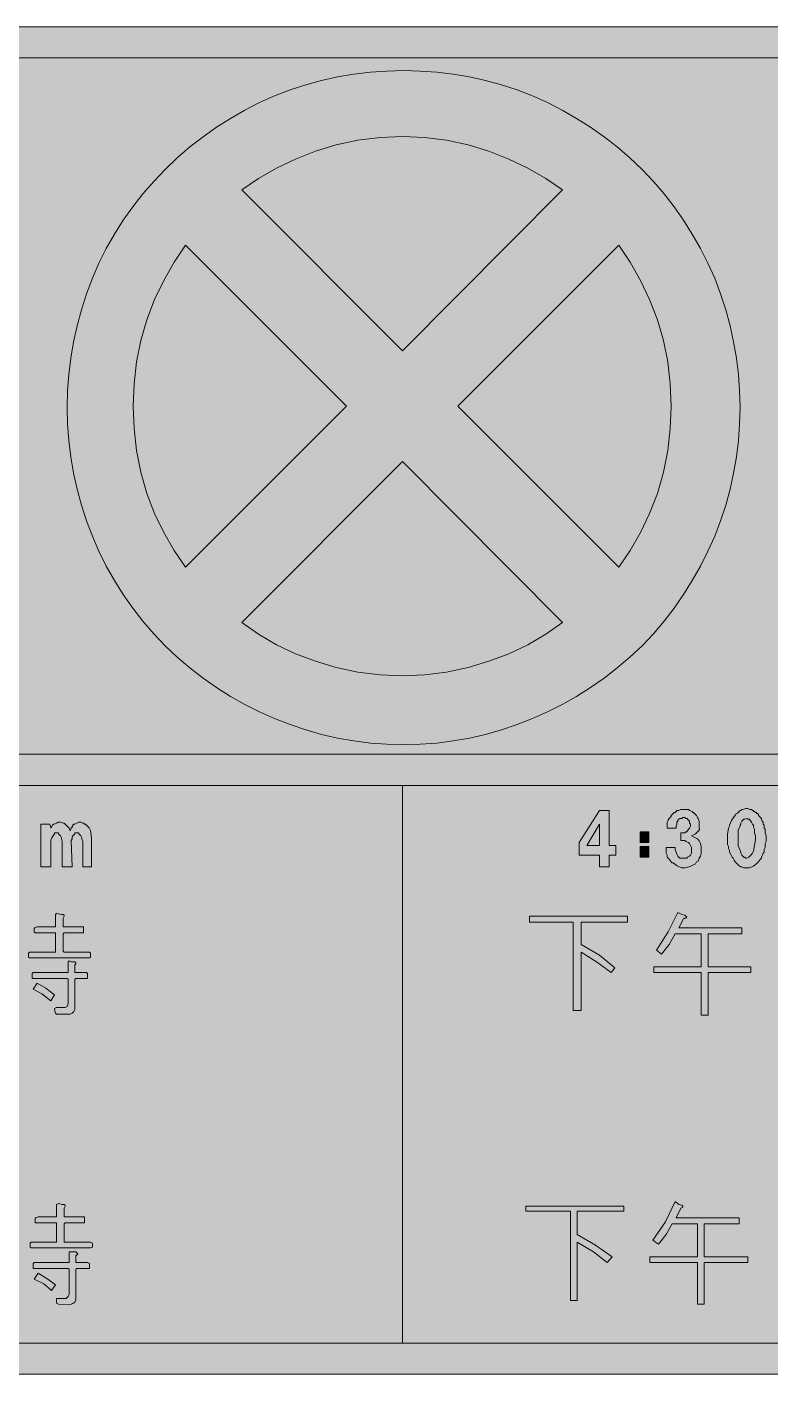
# Model space of a CAD drawing. Header units: metres. Extents: x 76 to 493, y 11 to 261.
# Drawn here: x 215 to 353, y 11 to 261 of the extents above; entities that cross this region are included whole.
import ezdxf

# ---------------------------------------------------------------- set-up
doc = ezdxf.new("R2010")
doc.units = ezdxf.units.M
for name, color, linetype, true_color in [('FILL_BLACK_000000', 7, 'Continuous', 0x000000), ('FILL_PINK_E1E1E1', 7, 'Continuous', 0xe1e1e1), ('FILL_WHITE_FFFFFF', 7, 'Continuous', 0xffffff), ('FILL_YELLOW_FFFF00', 7, 'Continuous', 0xffff00)]:
    doc.layers.add(name, color=color, linetype=linetype, true_color=true_color)

msp = doc.modelspace()

# ---------------------------------------------------------------- hatches: boundary and pattern name
at = {"layer": 'FILL_BLACK_000000', "true_color": 0x000000}
h = msp.add_hatch(color=7, dxfattribs=at)
h.dxf.hatch_style = 1
h.paths.add_polyline_path([(76.79, 252.77), (77.15, 253.84), (77.63, 254.87), (78.22, 255.83), (78.92, 256.74), (79.74, 257.58), (80.58, 258.35), (81.49, 259.03), (82.45, 259.61), (83.48, 260.1), (84.55, 260.49), (85.66, 260.77), (86.82, 260.94), (88.02, 261), (481.5, 261), (482.64, 260.94), (483.75, 260.77), (484.84, 260.49), (485.89, 260.1), (486.89, 259.61), (487.85, 259.03), (488.76, 258.35), (489.6, 257.58), (490.42, 256.74), (491.12, 255.83), (491.71, 254.87), (492.19, 253.84), (492.55, 252.77), (492.81, 251.66), (492.97, 250.5), (493.02, 249.3), (493.02, 22.68), (492.86, 20.52), (492.64, 19.44), (492.3, 18.36), (491.83, 17.29), (491.22, 16.24), (490.48, 15.27), (489.6, 14.4), (488.75, 13.55), (487.82, 12.85), (485.64, 11.7), (484.56, 11.36), (483.5, 11.14), (481.5, 10.98), (88.02, 10.98), (85.86, 11.14), (84.78, 11.36), (83.7, 11.7), (81.59, 12.85), (80.61, 13.55), (79.74, 14.4), (78.86, 15.27), (78.12, 16.24), (77.51, 17.29), (77.04, 18.36), (76.7, 19.44), (76.48, 20.52), (76.32, 22.68), (76.32, 249.3), (76.37, 250.5), (76.53, 251.66), (76.79, 252.77)])
h.paths.add_polyline_path([(85.82, 119.81), (84.78, 119.25), (83.88, 118.44), (83.07, 117.46), (82.51, 116.44), (82.18, 115.38), (82.08, 114.3), (82.08, 22.68), (82.18, 21.5), (82.51, 20.41), (83.07, 19.41), (83.88, 18.54), (84.75, 17.8), (85.75, 17.23), (86.84, 16.87), (88.02, 16.74), (481.5, 16.74), (482.5, 16.84), (483.55, 17.17), (484.56, 17.73), (485.46, 18.54), (485.94, 18.98), (486.32, 19.46), (486.9, 20.52), (487.15, 21.6), (487.26, 22.68), (487.26, 114.3), (487.16, 115.38), (486.83, 116.44), (486.27, 117.46), (485.46, 118.44), (484.63, 119.2), (484.17, 119.5), (483.66, 119.7), (482.45, 120.1), (481.5, 120.24), (88.02, 120.24), (86.92, 120.14), (85.82, 119.81)], flags=16)
h.paths.add_polyline_path([(86.92, 255.14), (85.82, 254.81), (84.78, 254.25), (83.88, 253.44), (83.4, 253), (83.03, 252.52), (82.44, 251.46), (82.19, 250.38), (82.08, 249.3), (82.08, 131.76), (82.18, 130.76), (82.51, 129.69), (83.07, 128.62), (83.88, 127.62), (84.78, 126.91), (85.82, 126.4), (86.92, 126.1), (88.02, 126), (481.5, 126), (482.5, 126.1), (483.55, 126.4), (484.56, 126.91), (485.46, 127.62), (486.32, 128.61), (486.9, 129.6), (487.15, 130.75), (487.26, 131.76), (487.26, 249.3), (487.16, 250.4), (486.83, 251.5), (486.27, 252.54), (485.46, 253.44), (484.63, 254.29), (483.66, 254.88), (481.5, 255.24), (88.02, 255.24), (86.92, 255.14)], flags=16)
h = msp.add_hatch(color=7, dxfattribs=at)
h.dxf.hatch_style = 1
h.paths.add_polyline_path([(347.32, 187.34), (347.1, 184.27), (346.73, 181.22), (346.21, 178.2), (345.55, 175.21), (344.74, 172.27), (343.8, 169.36), (342.72, 166.5), (341.45, 163.69), (340.05, 160.94), (338.54, 158.26), (336.92, 155.65), (335.17, 153.13), (333.3, 150.7), (331.32, 148.38), (329.22, 146.16), (326.95, 144.05), (324.6, 142.05), (322.17, 140.16), (319.66, 138.4), (317.07, 136.76), (314.41, 135.25), (311.68, 133.88), (308.88, 132.66), (306.02, 131.52), (303.11, 130.53), (300.17, 129.7), (297.18, 129.01), (294.16, 128.48), (291.11, 128.1), (288.04, 127.88), (284.94, 127.8), (281.84, 127.88), (278.77, 128.1), (275.72, 128.48), (272.7, 129.01), (269.71, 129.7), (266.77, 130.53), (263.86, 131.52), (261, 132.66), (258.2, 133.88), (255.47, 135.25), (252.81, 136.76), (250.22, 138.4), (247.71, 140.16), (245.28, 142.05), (242.93, 144.05), (240.66, 146.16), (238.55, 148.38), (236.55, 150.7), (234.66, 153.13), (232.9, 155.65), (231.26, 158.26), (229.75, 160.94), (228.38, 163.69), (227.16, 166.5), (226.08, 169.36), (225.14, 172.27), (224.33, 175.21), (223.67, 178.2), (223.15, 181.22), (222.78, 184.27), (222.56, 187.34), (222.48, 190.44), (222.56, 193.48), (222.78, 196.51), (223.15, 199.53), (223.67, 202.54), (224.33, 205.54), (225.14, 208.51), (226.08, 211.46), (227.16, 214.38), (228.38, 217.18), (229.75, 219.91), (231.26, 222.56), (232.9, 225.13), (234.66, 227.62), (236.55, 230.02), (238.55, 232.33), (240.66, 234.54), (242.93, 236.7), (245.28, 238.73), (247.71, 240.62), (250.22, 242.39), (252.81, 244.03), (255.47, 245.55), (258.2, 246.95), (261, 248.22), (263.86, 249.3), (266.77, 250.24), (269.71, 251.05), (272.7, 251.71), (275.72, 252.23), (278.77, 252.6), (281.84, 252.82), (284.94, 252.9), (288.04, 252.82), (291.11, 252.6), (294.16, 252.23), (297.18, 251.71), (300.17, 251.05), (303.11, 250.24), (306.02, 249.3), (308.88, 248.22), (311.68, 246.95), (314.41, 245.55), (317.07, 244.03), (319.66, 242.39), (322.17, 240.62), (324.6, 238.73), (326.95, 236.7), (329.22, 234.54), (331.32, 232.33), (333.3, 230.02), (335.17, 227.62), (336.92, 225.13), (338.54, 222.56), (340.05, 219.91), (341.45, 217.18), (342.72, 214.38), (343.8, 211.46), (344.74, 208.51), (345.55, 205.54), (346.21, 202.54), (346.73, 199.53), (347.1, 196.51), (347.32, 193.48), (347.4, 190.44), (347.32, 187.34)])
h = msp.add_hatch(color=7, dxfattribs=at)
h.dxf.hatch_style = 1
h.paths.add_polyline_path([(482.5, 120.14), (483.55, 119.81), (484.56, 119.25), (485.46, 118.44), (486.27, 117.46), (486.83, 116.44), (487.16, 115.38), (487.26, 114.3), (487.26, 22.68), (487.16, 21.58), (486.83, 20.47), (486.27, 19.44), (485.46, 18.54), (484.56, 17.73), (483.55, 17.17), (482.5, 16.84), (481.5, 16.74), (284.76, 16.74), (284.76, 120.24), (481.5, 120.24), (482.5, 120.14)])
h = msp.add_hatch(color=7, dxfattribs=at)
h.dxf.hatch_style = 1
h.paths.add_polyline_path([(221.58, 109.8), (221.4, 110.34), (221.4, 110.52), (221.22, 110.88), (220.86, 111.24), (220.86, 111.42), (220.14, 111.42), (220.14, 111.24), (219.62, 110.5), (219.46, 110.06), (219.42, 109.62), (219.42, 105.12), (217.62, 105.12), (217.62, 113.04), (219.24, 113.04), (219.42, 112.32), (219.78, 112.86), (219.96, 113.04), (220.27, 113.09), (220.53, 113.24), (220.82, 113.38), (221.22, 113.4), (221.76, 113.22), (221.94, 113.22), (222.66, 112.5), (222.84, 112.32), (223.02, 111.78), (223.2, 112.32), (223.38, 112.5), (223.38, 112.68), (223.56, 112.68), (223.56, 112.86), (223.74, 113.04), (223.92, 113.04), (224.64, 113.4), (225, 113.4), (225.36, 113.22), (225.54, 113.22), (225.72, 113.04), (225.9, 113.04), (226.08, 112.86), (226.58, 112.35), (226.81, 111.87), (226.98, 110.52), (226.98, 105.12), (225.36, 105.12), (225.36, 109.8), (225.18, 110.34), (225.18, 110.52), (225, 110.88), (224.64, 111.24), (224.64, 111.42), (223.92, 111.42), (223.92, 111.24), (223.56, 110.88), (223.38, 110.7), (223.38, 110.34), (223.2, 109.98), (223.38, 105.12), (221.58, 105.12), (221.58, 109.62), (221.58, 109.8)])
h = msp.add_hatch(color=7, dxfattribs=at)
h.dxf.hatch_style = 1
h.paths.add_polyline_path([(226.62, 89.28), (226.8, 89.1), (226.8, 88.38), (226.62, 88.2), (215.46, 88.2), (215.28, 88.38), (215.28, 89.1), (215.46, 89.28), (220.32, 89.28), (220.32, 92.88), (216.54, 92.88), (216.36, 93.06), (216.36, 93.78), (216.54, 93.78), (216.9, 93.96), (220.32, 93.96), (220.32, 96.3), (220.5, 96.48), (221.4, 96.3), (221.76, 96.3), (221.94, 96.12), (221.94, 95.94), (221.76, 95.58), (221.76, 93.96), (225.54, 93.96), (225.54, 92.88), (221.94, 92.88), (221.76, 92.7), (221.76, 89.46), (221.94, 89.28), (226.62, 89.28)])
h = msp.add_hatch(color=7, dxfattribs=at)
h.dxf.hatch_style = 1
h.paths.add_polyline_path([(220.5, 77.76), (220.32, 77.94), (220.14, 78.66), (220.14, 78.84), (220.5, 79.02), (222.12, 79.02), (222.48, 79.2), (222.66, 79.74), (222.66, 84.24), (222.48, 84.42), (216, 84.42), (216, 85.32), (216.18, 85.5), (222.66, 85.5), (222.66, 87.48), (222.84, 87.66), (223.2, 87.48), (223.92, 87.48), (224.1, 87.3), (224.1, 87.12), (223.92, 86.94), (223.92, 85.5), (226.08, 85.5), (226.26, 85.32), (226.26, 84.42), (224.1, 84.42), (223.92, 84.24), (223.92, 78.66), (223.74, 78.3), (223.38, 77.94), (223.02, 77.76), (220.86, 77.76), (220.5, 77.76)])
h = msp.add_hatch(color=7, dxfattribs=at)
h.dxf.hatch_style = 1
h.paths.add_polyline_path([(216.18, 82.44), (216.9, 83.52), (218.52, 82.62), (220.14, 81.36), (219.42, 80.28), (217.8, 81.54), (216.18, 82.44)])
h = msp.add_hatch(color=7, dxfattribs=at)
h.dxf.hatch_style = 1
h.paths.add_polyline_path([(226.8, 35.46), (227.16, 35.28), (227.16, 34.56), (226.8, 34.38), (215.82, 34.38), (215.64, 34.56), (215.64, 35.28), (215.82, 35.46), (220.5, 35.46), (220.5, 39.06), (216.54, 39.06), (216.54, 39.96), (216.72, 39.96), (217.08, 40.14), (220.5, 40.14), (220.5, 42.48), (220.86, 42.66), (221.58, 42.48), (221.94, 42.48), (222.12, 42.3), (222.12, 42.12), (221.94, 41.76), (221.94, 40.14), (225.72, 40.14), (225.72, 39.06), (222.12, 39.06), (221.94, 38.88), (221.94, 35.46), (222.12, 35.46), (226.8, 35.46)])
h = msp.add_hatch(color=7, dxfattribs=at)
h.dxf.hatch_style = 1
h.paths.add_polyline_path([(224.1, 30.42), (224.1, 25.38), (224.1, 24.75), (223.9, 24.32), (223.53, 24.06), (223.04, 23.92), (220.86, 23.94), (220.5, 24.12), (220.5, 25.02), (222.3, 25.02), (222.66, 25.38), (222.84, 25.74), (222.84, 30.42), (222.66, 30.6), (216.18, 30.6), (216.18, 31.5), (216.36, 31.68), (222.84, 31.68), (222.84, 33.66), (224.1, 33.66), (224.46, 33.3), (224.1, 32.94), (224.1, 31.68), (226.26, 31.68), (226.62, 31.5), (226.62, 30.6), (224.28, 30.6), (224.1, 30.42)])
h = msp.add_hatch(color=7, dxfattribs=at)
h.dxf.hatch_style = 1
h.paths.add_polyline_path([(216.36, 28.62), (217.08, 29.7), (218.88, 28.62), (220.32, 27.54), (219.6, 26.46), (218.16, 27.72), (216.36, 28.62)])
at = {"layer": 'FILL_PINK_E1E1E1', "true_color": 0xe1e1e1}
h = msp.add_hatch(color=7, dxfattribs=at)
h.dxf.hatch_style = 1
h.paths.add_polyline_path([(284.76, 200.88), (254.88, 230.76), (257.98, 232.85), (261.32, 234.76), (264.85, 236.48), (268.56, 237.96), (272.43, 239.14), (276.46, 239.98), (280.58, 240.49), (284.76, 240.66), (288.83, 240.49), (292.91, 239.98), (296.91, 239.14), (300.78, 237.96), (304.49, 236.48), (308.03, 234.76), (311.36, 232.85), (314.46, 230.76), (284.76, 200.88)])
h = msp.add_hatch(color=7, dxfattribs=at)
h.dxf.hatch_style = 1
h.paths.add_polyline_path([(242.35, 163.84), (240.43, 167.17), (238.72, 170.71), (237.24, 174.42), (236.16, 178.37), (235.37, 182.38), (234.89, 186.47), (234.72, 190.62), (234.89, 194.77), (235.37, 198.83), (236.16, 202.8), (237.24, 206.64), (238.72, 210.43), (240.43, 213.97), (242.35, 217.32), (244.44, 220.5), (274.32, 190.62), (244.44, 160.74), (242.35, 163.84)])
h = msp.add_hatch(color=7, dxfattribs=at)
h.dxf.hatch_style = 1
h.paths.add_polyline_path([(324.9, 220.5), (326.99, 217.32), (328.9, 213.97), (330.62, 210.43), (332.1, 206.64), (333.18, 202.8), (333.97, 198.83), (334.45, 194.77), (334.62, 190.62), (334.45, 186.47), (333.97, 182.38), (333.18, 178.37), (332.1, 174.42), (330.62, 170.71), (328.9, 167.17), (326.99, 163.84), (324.9, 160.74), (295.02, 190.62), (324.9, 220.5)])
h = msp.add_hatch(color=7, dxfattribs=at)
h.dxf.hatch_style = 1
h.paths.add_polyline_path([(311.36, 148.29), (308.03, 146.34), (304.49, 144.66), (300.78, 143.28), (296.91, 142.1), (292.91, 141.25), (288.83, 140.75), (284.76, 140.58), (280.58, 140.75), (276.46, 141.25), (272.43, 142.1), (268.56, 143.28), (264.85, 144.66), (261.32, 146.34), (257.98, 148.29), (254.88, 150.48), (284.76, 180.36), (314.46, 150.48), (311.36, 148.29)])
at = {"layer": 'FILL_WHITE_FFFFFF', "true_color": 0xffffff}
h = msp.add_hatch(color=7, dxfattribs=at)
h.dxf.hatch_style = 1
h.paths.add_polyline_path([(284.76, 120.24), (284.76, 16.74), (88.02, 16.74), (86.92, 16.84), (85.82, 17.17), (84.78, 17.73), (83.88, 18.54), (83.07, 19.44), (82.51, 20.47), (82.18, 21.58), (82.08, 22.68), (82.08, 114.3), (82.18, 115.48), (82.51, 116.57), (83.07, 117.57), (83.88, 118.44), (84.75, 119.18), (85.75, 119.74), (86.84, 120.11), (88.02, 120.24), (284.76, 120.24)])
h = msp.add_hatch(color=7, dxfattribs=at)
h.dxf.hatch_style = 1
h.paths.add_polyline_path([(321.3, 115.56), (323.1, 115.56), (323.1, 109.08), (324.36, 109.08), (324.36, 107.28), (323.1, 107.28), (323.1, 105.12), (321.3, 105.12), (321.3, 107.28), (317.52, 107.28), (317.52, 109.62), (321.3, 115.56)])
h.paths.add_polyline_path([(321.3, 109.08), (321.3, 113.04), (318.96, 109.08), (321.3, 109.08)], flags=16)
h = msp.add_hatch(color=7, dxfattribs=at)
h.dxf.hatch_style = 1
h.paths.add_polyline_path([(333.9, 106.92), (333.9, 107.28), (333.72, 107.64), (333.72, 108.72), (335.34, 108.72), (335.34, 108.36), (335.52, 107.82), (335.7, 107.46), (335.88, 107.1), (336.06, 106.92), (336.24, 106.74), (337.5, 106.74), (337.68, 106.92), (338.04, 107.1), (338.22, 107.28), (338.4, 107.64), (338.4, 108.72), (338.22, 109.08), (338.04, 109.44), (337.86, 109.62), (337.32, 109.8), (337.14, 109.98), (336.42, 109.98), (336.42, 111.42), (337.14, 111.42), (337.32, 111.6), (337.5, 111.6), (337.68, 111.78), (337.86, 112.14), (338.04, 112.32), (338.22, 112.68), (338.22, 113.04), (338.04, 113.22), (338.04, 113.58), (337.68, 113.94), (337.68, 114.12), (337.32, 114.12), (337.14, 114.3), (336.78, 114.3), (336.6, 114.12), (336.24, 114.12), (336.06, 113.94), (335.88, 113.76), (335.88, 113.58), (335.7, 113.4), (335.7, 113.04), (335.52, 112.68), (335.52, 112.32), (333.9, 112.32), (333.9, 113.4), (334.08, 113.76), (334.26, 114.12), (334.44, 114.3), (334.62, 114.48), (334.62, 114.66), (335.16, 115.2), (335.34, 115.2), (335.52, 115.38), (335.7, 115.56), (336.06, 115.56), (336.42, 115.74), (337.86, 115.74), (338.04, 115.56), (338.58, 115.38), (338.58, 115.2), (338.76, 115.2), (339.3, 114.66), (339.48, 114.3), (339.66, 114.12), (339.84, 113.58), (339.84, 112.5), (339.85, 112.07), (339.76, 111.85), (339.12, 111.24), (338.76, 111.06), (338.4, 110.88), (338.76, 110.7), (339.12, 110.52), (339.51, 110.34), (339.82, 109.96), (340.04, 109.44), (340.18, 108.84), (340.19, 107.61), (340.06, 107.1), (339.84, 106.74), (339.66, 106.2), (339.3, 106.02), (339.12, 105.66), (338.16, 105.2), (337.14, 104.94), (336.6, 104.94), (335.74, 105.3), (334.98, 105.84), (334.8, 105.84), (334.62, 106.02), (334.26, 106.56), (334.08, 106.74), (333.9, 106.92)])
h = msp.add_hatch(color=7, dxfattribs=at)
h.dxf.hatch_style = 1
h.paths.add_polyline_path([(345.09, 111.14), (345.24, 112.32), (345.42, 112.68), (345.42, 112.86), (345.79, 113.7), (346.32, 114.48), (346.5, 114.66), (346.5, 114.84), (346.86, 115.02), (347.22, 115.38), (347.4, 115.56), (347.58, 115.56), (347.76, 115.74), (347.94, 115.74), (348.48, 115.92), (348.84, 115.92), (349.2, 115.74), (349.56, 115.74), (349.74, 115.56), (349.92, 115.56), (349.92, 115.38), (350.1, 115.38), (350.28, 115.2), (350.46, 115.2), (350.46, 115.02), (350.64, 115.02), (350.82, 114.84), (350.82, 114.66), (351, 114.48), (351.18, 114.3), (351.36, 114.12), (351.36, 113.94), (351.54, 113.58), (351.72, 113.4), (351.72, 113.04), (351.9, 112.86), (351.9, 112.32), (352.08, 112.14), (352.08, 111.42), (352.26, 110.88), (352.26, 109.8), (352.08, 109.44), (352.08, 108.72), (351.9, 108.36), (351.9, 107.82), (351.72, 107.64), (351.36, 106.92), (351.36, 106.74), (351.18, 106.56), (350.61, 105.79), (349.9, 105.25), (349.08, 104.96), (348.12, 104.94), (347.76, 105.12), (347.58, 105.12), (347.22, 105.3), (346.5, 106.02), (346.32, 106.38), (346.14, 106.74), (345.96, 106.92), (345.78, 107.28), (345.42, 107.82), (345.42, 108.18), (345.24, 108.54), (345.24, 108.9), (345.06, 109.26), (345.06, 109.8), (345.09, 111.14)])
h.paths.add_polyline_path([(347.04, 109), (347.4, 108.18), (347.58, 107.82), (347.58, 107.64), (347.76, 107.28), (348.12, 106.92), (348.3, 106.92), (348.48, 106.74), (348.66, 106.74), (349.02, 106.92), (349.38, 107.28), (349.74, 107.64), (349.92, 108), (350.14, 109.42), (350.26, 110.14), (350.28, 110.88), (350.1, 111.42), (350.1, 112.14), (349.92, 112.5), (349.92, 112.86), (349.74, 113.04), (349.56, 113.4), (349.38, 113.58), (349.2, 113.76), (349.2, 113.94), (348.84, 113.94), (348.66, 114.12), (348.3, 113.94), (348.12, 113.94), (347.76, 113.58), (347.58, 113.22), (347.58, 113.04), (347.4, 112.86), (347.4, 112.68), (347.04, 111.96), (347.04, 111.42), (347.04, 110.16), (347.04, 109)], flags=16)
h = msp.add_hatch(color=7, dxfattribs=at)
h.dxf.hatch_style = 1
h.paths.add_polyline_path([(330.48, 111.6), (330.48, 109.62), (328.86, 109.62), (328.86, 111.6), (330.48, 111.6)])
h = msp.add_hatch(color=7, dxfattribs=at)
h.dxf.hatch_style = 1
h.paths.add_polyline_path([(330.48, 108.9), (330.48, 106.92), (328.86, 106.92), (328.86, 108.9), (330.48, 108.9)])
h = msp.add_hatch(color=7, dxfattribs=at)
h.dxf.hatch_style = 1
h.paths.add_polyline_path([(317.88, 89.28), (317.88, 78.48), (316.44, 78.48), (316.44, 94.86), (308.34, 94.86), (308.34, 95.94), (326.52, 95.94), (326.52, 94.86), (317.88, 94.86), (317.88, 90.72), (321.3, 88.74), (324.18, 86.4), (323.46, 85.5), (320.76, 87.48), (317.88, 89.28)])
h = msp.add_hatch(color=7, dxfattribs=at)
h.dxf.hatch_style = 1
h.paths.add_polyline_path([(340.2, 92.7), (335.34, 92.7), (334.26, 90.72), (332.82, 88.92), (331.92, 89.64), (334.08, 93.06), (335.88, 96.66), (336.6, 96.3), (337.14, 96.12), (337.5, 95.76), (337.32, 95.58), (336.96, 95.58), (336.06, 93.78), (347.76, 93.78), (347.76, 92.7), (341.46, 92.7), (341.46, 86.58), (349.38, 86.58), (349.38, 85.5), (341.46, 85.5), (341.46, 77.58), (340.2, 77.58), (340.2, 85.5), (331.38, 85.5), (331.38, 86.58), (340.2, 86.58), (340.2, 92.7)])
h = msp.add_hatch(color=7, dxfattribs=at)
h.dxf.hatch_style = 1
h.paths.add_polyline_path([(339.48, 32.76), (339.48, 38.88), (334.8, 38.88), (333.72, 36.9), (332.28, 35.1), (331.2, 35.82), (333.54, 39.24), (335.34, 43.02), (336.06, 42.48), (336.6, 42.3), (336.78, 42.12), (336.78, 41.94), (336.42, 41.76), (335.52, 39.96), (347.22, 39.96), (347.22, 38.88), (340.74, 38.88), (340.74, 32.76), (348.84, 32.76), (348.84, 31.68), (340.74, 31.68), (340.74, 23.94), (339.48, 23.94), (339.48, 31.68), (330.66, 31.68), (330.66, 32.76), (339.48, 32.76)])
h = msp.add_hatch(color=7, dxfattribs=at)
h.dxf.hatch_style = 1
h.paths.add_polyline_path([(317.16, 24.66), (315.9, 24.66), (315.9, 41.22), (307.62, 41.22), (307.62, 42.12), (325.8, 42.12), (325.8, 41.22), (317.16, 41.22), (317.16, 36.9), (320.58, 34.92), (323.64, 32.76), (322.74, 31.68), (320.22, 33.66), (317.16, 35.46), (317.16, 24.66)])
at = {"layer": 'FILL_YELLOW_FFFF00', "true_color": 0xffff00}
h = msp.add_hatch(color=7, dxfattribs=at)
h.dxf.hatch_style = 1
h.paths.add_polyline_path([(483.66, 254.88), (484.63, 254.29), (485.46, 253.44), (486.27, 252.54), (486.83, 251.5), (487.16, 250.4), (487.26, 249.3), (487.26, 131.76), (487.16, 130.76), (486.83, 129.69), (486.27, 128.62), (485.46, 127.62), (484.56, 126.91), (483.55, 126.4), (482.5, 126.1), (481.5, 126), (88.02, 126), (86.84, 126.1), (85.75, 126.4), (84.75, 126.91), (83.88, 127.62), (83.07, 128.6), (82.51, 129.62), (82.18, 130.68), (82.08, 131.76), (82.08, 249.3), (82.19, 250.38), (82.44, 251.46), (83.03, 252.52), (83.4, 253), (83.88, 253.44), (84.78, 254.25), (85.82, 254.81), (86.92, 255.14), (88.02, 255.24), (481.5, 255.24), (483.66, 254.88)])

# ---------------------------------------------------------------- linework, layer by layer
at = {"layer": 'FILL_BLACK_000000', "lineweight": 0, "true_color": 0x000000}
for points in [[(88.02, 261), (481.5, 261)], [(481.5, 255.24), (88.02, 255.24), (86.92, 255.14), (85.82, 254.81), (84.78, 254.25), (83.88, 253.44), (83.4, 253), (83.03, 252.52), (82.44, 251.46), (82.19, 250.38), (82.08, 249.3), (82.08, 131.76), (82.18, 130.76), (82.51, 129.69), (83.07, 128.62), (83.88, 127.62), (84.78, 126.91), (85.82, 126.4), (86.92, 126.1), (88.02, 126), (481.5, 126)], [(481.5, 120.24), (88.02, 120.24), (86.92, 120.14), (85.82, 119.81), (84.78, 119.25), (83.88, 118.44), (83.07, 117.46), (82.51, 116.44), (82.18, 115.38), (82.08, 114.3), (82.08, 22.68), (82.18, 21.5), (82.51, 20.41), (83.07, 19.41), (83.88, 18.54), (84.75, 17.8), (85.75, 17.23), (86.84, 16.87), (88.02, 16.74), (481.5, 16.74)], [(481.5, 10.98), (88.02, 10.98)]]:
    msp.add_lwpolyline(points, dxfattribs=at)
for points in [[(347.32, 187.34), (347.1, 184.27), (346.73, 181.22), (346.21, 178.2), (345.55, 175.21), (344.74, 172.27), (343.8, 169.36), (342.72, 166.5), (341.45, 163.69), (340.05, 160.94), (338.54, 158.26), (336.92, 155.65), (335.17, 153.13), (333.3, 150.7), (331.32, 148.38), (329.22, 146.16), (326.95, 144.05), (324.6, 142.05), (322.17, 140.16), (319.66, 138.4), (317.07, 136.76), (314.41, 135.25), (311.68, 133.88), (308.88, 132.66), (306.02, 131.52), (303.11, 130.53), (300.17, 129.7), (297.18, 129.01), (294.16, 128.48), (291.11, 128.1), (288.04, 127.88), (284.94, 127.8), (281.84, 127.88), (278.77, 128.1), (275.72, 128.48), (272.7, 129.01), (269.71, 129.7), (266.77, 130.53), (263.86, 131.52), (261, 132.66), (258.2, 133.88), (255.47, 135.25), (252.81, 136.76), (250.22, 138.4), (247.71, 140.16), (245.28, 142.05), (242.93, 144.05), (240.66, 146.16), (238.55, 148.38), (236.55, 150.7), (234.66, 153.13), (232.9, 155.65), (231.26, 158.26), (229.75, 160.94), (228.38, 163.69), (227.16, 166.5), (226.08, 169.36), (225.14, 172.27), (224.33, 175.21), (223.67, 178.2), (223.15, 181.22), (222.78, 184.27), (222.56, 187.34), (222.48, 190.44), (222.56, 193.48), (222.78, 196.51), (223.15, 199.53), (223.67, 202.54), (224.33, 205.54), (225.14, 208.51), (226.08, 211.46), (227.16, 214.38), (228.38, 217.18), (229.75, 219.91), (231.26, 222.56), (232.9, 225.13), (234.66, 227.62), (236.55, 230.02), (238.55, 232.33), (240.66, 234.54), (242.93, 236.7), (245.28, 238.73), (247.71, 240.62), (250.22, 242.39), (252.81, 244.03), (255.47, 245.55), (258.2, 246.95), (261, 248.22), (263.86, 249.3), (266.77, 250.24), (269.71, 251.05), (272.7, 251.71), (275.72, 252.23), (278.77, 252.6), (281.84, 252.82), (284.94, 252.9), (288.04, 252.82), (291.11, 252.6), (294.16, 252.23), (297.18, 251.71), (300.17, 251.05), (303.11, 250.24), (306.02, 249.3), (308.88, 248.22), (311.68, 246.95), (314.41, 245.55), (317.07, 244.03), (319.66, 242.39), (322.17, 240.62), (324.6, 238.73), (326.95, 236.7), (329.22, 234.54), (331.32, 232.33), (333.3, 230.02), (335.17, 227.62), (336.92, 225.13), (338.54, 222.56), (340.05, 219.91), (341.45, 217.18), (342.72, 214.38), (343.8, 211.46), (344.74, 208.51), (345.55, 205.54), (346.21, 202.54), (346.73, 199.53), (347.1, 196.51), (347.32, 193.48), (347.4, 190.44)], [(482.5, 120.14), (483.55, 119.81), (484.56, 119.25), (485.46, 118.44), (486.27, 117.46), (486.83, 116.44), (487.16, 115.38), (487.26, 114.3), (487.26, 22.68), (487.16, 21.58), (486.83, 20.47), (486.27, 19.44), (485.46, 18.54), (484.56, 17.73), (483.55, 17.17), (482.5, 16.84), (481.5, 16.74), (284.76, 16.74), (284.76, 120.24), (481.5, 120.24)], [(221.58, 109.8), (221.4, 110.34), (221.4, 110.52), (221.22, 110.88), (220.86, 111.24), (220.86, 111.42), (220.14, 111.42), (220.14, 111.24), (219.62, 110.5), (219.46, 110.06), (219.42, 109.62), (219.42, 105.12), (217.62, 105.12), (217.62, 113.04), (219.24, 113.04), (219.42, 112.32), (219.78, 112.86), (219.96, 113.04), (220.27, 113.09), (220.53, 113.24), (220.82, 113.38), (221.22, 113.4), (221.76, 113.22), (221.94, 113.22), (222.66, 112.5), (222.84, 112.32), (223.02, 111.78), (223.2, 112.32), (223.38, 112.5), (223.38, 112.68), (223.56, 112.68), (223.56, 112.86), (223.74, 113.04), (223.92, 113.04), (224.64, 113.4), (225, 113.4), (225.36, 113.22), (225.54, 113.22), (225.72, 113.04), (225.9, 113.04), (226.08, 112.86), (226.58, 112.35), (226.81, 111.87), (226.98, 110.52), (226.98, 105.12), (225.36, 105.12), (225.36, 109.8), (225.18, 110.34), (225.18, 110.52), (225, 110.88), (224.64, 111.24), (224.64, 111.42), (223.92, 111.42), (223.92, 111.24), (223.56, 110.88), (223.38, 110.7), (223.38, 110.34), (223.2, 109.98), (223.38, 105.12), (221.58, 105.12), (221.58, 109.62)], [(226.62, 89.28), (226.8, 89.1), (226.8, 88.38), (226.62, 88.2), (215.46, 88.2), (215.28, 88.38), (215.28, 89.1), (215.46, 89.28), (220.32, 89.28), (220.32, 92.88), (216.54, 92.88), (216.36, 93.06), (216.36, 93.78), (216.54, 93.78), (216.9, 93.96), (220.32, 93.96), (220.32, 96.3), (220.5, 96.48), (221.4, 96.3), (221.76, 96.3), (221.94, 96.12), (221.94, 95.94), (221.76, 95.58), (221.76, 93.96), (225.54, 93.96), (225.54, 92.88), (221.94, 92.88), (221.76, 92.7), (221.76, 89.46), (221.94, 89.28)], [(220.5, 77.76), (220.32, 77.94), (220.14, 78.66), (220.14, 78.84), (220.5, 79.02), (222.12, 79.02), (222.48, 79.2), (222.66, 79.74), (222.66, 84.24), (222.48, 84.42), (216, 84.42), (216, 85.32), (216.18, 85.5), (222.66, 85.5), (222.66, 87.48), (222.84, 87.66), (223.2, 87.48), (223.92, 87.48), (224.1, 87.3), (224.1, 87.12), (223.92, 86.94), (223.92, 85.5), (226.08, 85.5), (226.26, 85.32), (226.26, 84.42), (224.1, 84.42), (223.92, 84.24), (223.92, 78.66), (223.74, 78.3), (223.38, 77.94), (223.02, 77.76), (220.86, 77.76)], [(216.18, 82.44), (216.9, 83.52), (218.52, 82.62), (220.14, 81.36), (219.42, 80.28), (217.8, 81.54)], [(226.8, 35.46), (227.16, 35.28), (227.16, 34.56), (226.8, 34.38), (215.82, 34.38), (215.64, 34.56), (215.64, 35.28), (215.82, 35.46), (220.5, 35.46), (220.5, 39.06), (216.54, 39.06), (216.54, 39.96), (216.72, 39.96), (217.08, 40.14), (220.5, 40.14), (220.5, 42.48), (220.86, 42.66), (221.58, 42.48), (221.94, 42.48), (222.12, 42.3), (222.12, 42.12), (221.94, 41.76), (221.94, 40.14), (225.72, 40.14), (225.72, 39.06), (222.12, 39.06), (221.94, 38.88), (221.94, 35.46), (222.12, 35.46)], [(224.1, 30.42), (224.1, 25.38), (224.1, 24.75), (223.9, 24.32), (223.53, 24.06), (223.04, 23.92), (220.86, 23.94), (220.5, 24.12), (220.5, 25.02), (222.3, 25.02), (222.66, 25.38), (222.84, 25.74), (222.84, 30.42), (222.66, 30.6), (216.18, 30.6), (216.18, 31.5), (216.36, 31.68), (222.84, 31.68), (222.84, 33.66), (224.1, 33.66), (224.46, 33.3), (224.1, 32.94), (224.1, 31.68), (226.26, 31.68), (226.62, 31.5), (226.62, 30.6), (224.28, 30.6)], [(216.36, 28.62), (217.08, 29.7), (218.88, 28.62), (220.32, 27.54), (219.6, 26.46), (218.16, 27.72)]]:
    msp.add_lwpolyline(points, close=True, dxfattribs=at)
at = {"layer": 'FILL_PINK_E1E1E1', "lineweight": 0, "true_color": 0xe1e1e1}
for points in [[(284.76, 200.88), (254.88, 230.76), (257.98, 232.85), (261.32, 234.76), (264.85, 236.48), (268.56, 237.96), (272.43, 239.14), (276.46, 239.98), (280.58, 240.49), (284.76, 240.66), (288.83, 240.49), (292.91, 239.98), (296.91, 239.14), (300.78, 237.96), (304.49, 236.48), (308.03, 234.76), (311.36, 232.85), (314.46, 230.76)], [(242.35, 163.84), (240.43, 167.17), (238.72, 170.71), (237.24, 174.42), (236.16, 178.37), (235.37, 182.38), (234.89, 186.47), (234.72, 190.62), (234.89, 194.77), (235.37, 198.83), (236.16, 202.8), (237.24, 206.64), (238.72, 210.43), (240.43, 213.97), (242.35, 217.32), (244.44, 220.5), (274.32, 190.62), (244.44, 160.74)], [(324.9, 220.5), (326.99, 217.32), (328.9, 213.97), (330.62, 210.43), (332.1, 206.64), (333.18, 202.8), (333.97, 198.83), (334.45, 194.77), (334.62, 190.62), (334.45, 186.47), (333.97, 182.38), (333.18, 178.37), (332.1, 174.42), (330.62, 170.71), (328.9, 167.17), (326.99, 163.84), (324.9, 160.74), (295.02, 190.62)], [(311.36, 148.29), (308.03, 146.34), (304.49, 144.66), (300.78, 143.28), (296.91, 142.1), (292.91, 141.25), (288.83, 140.75), (284.76, 140.58), (280.58, 140.75), (276.46, 141.25), (272.43, 142.1), (268.56, 143.28), (264.85, 144.66), (261.32, 146.34), (257.98, 148.29), (254.88, 150.48), (284.76, 180.36), (314.46, 150.48)]]:
    msp.add_lwpolyline(points, close=True, dxfattribs=at)
at = {"layer": 'FILL_WHITE_FFFFFF', "lineweight": 0, "true_color": 0xffffff}
for points in [[(284.76, 120.24), (284.76, 16.74), (88.02, 16.74), (86.92, 16.84), (85.82, 17.17), (84.78, 17.73), (83.88, 18.54), (83.07, 19.44), (82.51, 20.47), (82.18, 21.58), (82.08, 22.68), (82.08, 114.3), (82.18, 115.48), (82.51, 116.57), (83.07, 117.57), (83.88, 118.44), (84.75, 119.18), (85.75, 119.74), (86.84, 120.11), (88.02, 120.24)], [(321.3, 115.56), (323.1, 115.56), (323.1, 109.08), (324.36, 109.08), (324.36, 107.28), (323.1, 107.28), (323.1, 105.12), (321.3, 105.12), (321.3, 107.28), (317.52, 107.28), (317.52, 109.62)], [(333.9, 106.92), (333.9, 107.28), (333.72, 107.64), (333.72, 108.72), (335.34, 108.72), (335.34, 108.36), (335.52, 107.82), (335.7, 107.46), (335.88, 107.1), (336.06, 106.92), (336.24, 106.74), (337.5, 106.74), (337.68, 106.92), (338.04, 107.1), (338.22, 107.28), (338.4, 107.64), (338.4, 108.72), (338.22, 109.08), (338.04, 109.44), (337.86, 109.62), (337.32, 109.8), (337.14, 109.98), (336.42, 109.98), (336.42, 111.42), (337.14, 111.42), (337.32, 111.6), (337.5, 111.6), (337.68, 111.78), (337.86, 112.14), (338.04, 112.32), (338.22, 112.68), (338.22, 113.04), (338.04, 113.22), (338.04, 113.58), (337.68, 113.94), (337.68, 114.12), (337.32, 114.12), (337.14, 114.3), (336.78, 114.3), (336.6, 114.12), (336.24, 114.12), (336.06, 113.94), (335.88, 113.76), (335.88, 113.58), (335.7, 113.4), (335.7, 113.04), (335.52, 112.68), (335.52, 112.32), (333.9, 112.32), (333.9, 113.4), (334.08, 113.76), (334.26, 114.12), (334.44, 114.3), (334.62, 114.48), (334.62, 114.66), (335.16, 115.2), (335.34, 115.2), (335.52, 115.38), (335.7, 115.56), (336.06, 115.56), (336.42, 115.74), (337.86, 115.74), (338.04, 115.56), (338.58, 115.38), (338.58, 115.2), (338.76, 115.2), (339.3, 114.66), (339.48, 114.3), (339.66, 114.12), (339.84, 113.58), (339.84, 112.5), (339.85, 112.07), (339.76, 111.85), (339.12, 111.24), (338.76, 111.06), (338.4, 110.88), (338.76, 110.7), (339.12, 110.52), (339.51, 110.34), (339.82, 109.96), (340.04, 109.44), (340.18, 108.84), (340.19, 107.61), (340.06, 107.1), (339.84, 106.74), (339.66, 106.2), (339.3, 106.02), (339.12, 105.66), (338.16, 105.2), (337.14, 104.94), (336.6, 104.94), (335.74, 105.3), (334.98, 105.84), (334.8, 105.84), (334.62, 106.02), (334.26, 106.56), (334.08, 106.74)], [(345.09, 111.14), (345.24, 112.32), (345.42, 112.68), (345.42, 112.86), (345.79, 113.7), (346.32, 114.48), (346.5, 114.66), (346.5, 114.84), (346.86, 115.02), (347.22, 115.38), (347.4, 115.56), (347.58, 115.56), (347.76, 115.74), (347.94, 115.74), (348.48, 115.92), (348.84, 115.92), (349.2, 115.74), (349.56, 115.74), (349.74, 115.56), (349.92, 115.56), (349.92, 115.38), (350.1, 115.38), (350.28, 115.2), (350.46, 115.2), (350.46, 115.02), (350.64, 115.02), (350.82, 114.84), (350.82, 114.66), (351, 114.48), (351.18, 114.3), (351.36, 114.12), (351.36, 113.94), (351.54, 113.58), (351.72, 113.4), (351.72, 113.04), (351.9, 112.86), (351.9, 112.32), (352.08, 112.14), (352.08, 111.42), (352.26, 110.88), (352.26, 109.8), (352.08, 109.44), (352.08, 108.72), (351.9, 108.36), (351.9, 107.82), (351.72, 107.64), (351.36, 106.92), (351.36, 106.74), (351.18, 106.56), (350.61, 105.79), (349.9, 105.25), (349.08, 104.96), (348.12, 104.94), (347.76, 105.12), (347.58, 105.12), (347.22, 105.3), (346.5, 106.02), (346.32, 106.38), (346.14, 106.74), (345.96, 106.92), (345.78, 107.28), (345.42, 107.82), (345.42, 108.18), (345.24, 108.54), (345.24, 108.9), (345.06, 109.26), (345.06, 109.8)], [(321.3, 109.08), (321.3, 113.04), (318.96, 109.08)], [(347.04, 109), (347.4, 108.18), (347.58, 107.82), (347.58, 107.64), (347.76, 107.28), (348.12, 106.92), (348.3, 106.92), (348.48, 106.74), (348.66, 106.74), (349.02, 106.92), (349.38, 107.28), (349.74, 107.64), (349.92, 108), (350.14, 109.42), (350.26, 110.14), (350.28, 110.88), (350.1, 111.42), (350.1, 112.14), (349.92, 112.5), (349.92, 112.86), (349.74, 113.04), (349.56, 113.4), (349.38, 113.58), (349.2, 113.76), (349.2, 113.94), (348.84, 113.94), (348.66, 114.12), (348.3, 113.94), (348.12, 113.94), (347.76, 113.58), (347.58, 113.22), (347.58, 113.04), (347.4, 112.86), (347.4, 112.68), (347.04, 111.96), (347.04, 111.42), (347.04, 110.16)], [(330.48, 111.6), (330.48, 109.62), (328.86, 109.62), (328.86, 111.6)], [(330.48, 108.9), (330.48, 106.92), (328.86, 106.92), (328.86, 108.9)], [(317.88, 89.28), (317.88, 78.48), (316.44, 78.48), (316.44, 94.86), (308.34, 94.86), (308.34, 95.94), (326.52, 95.94), (326.52, 94.86), (317.88, 94.86), (317.88, 90.72), (321.3, 88.74), (324.18, 86.4), (323.46, 85.5), (320.76, 87.48)], [(340.2, 92.7), (335.34, 92.7), (334.26, 90.72), (332.82, 88.92), (331.92, 89.64), (334.08, 93.06), (335.88, 96.66), (336.6, 96.3), (337.14, 96.12), (337.5, 95.76), (337.32, 95.58), (336.96, 95.58), (336.06, 93.78), (347.76, 93.78), (347.76, 92.7), (341.46, 92.7), (341.46, 86.58), (349.38, 86.58), (349.38, 85.5), (341.46, 85.5), (341.46, 77.58), (340.2, 77.58), (340.2, 85.5), (331.38, 85.5), (331.38, 86.58), (340.2, 86.58)], [(339.48, 32.76), (339.48, 38.88), (334.8, 38.88), (333.72, 36.9), (332.28, 35.1), (331.2, 35.82), (333.54, 39.24), (335.34, 43.02), (336.06, 42.48), (336.6, 42.3), (336.78, 42.12), (336.78, 41.94), (336.42, 41.76), (335.52, 39.96), (347.22, 39.96), (347.22, 38.88), (340.74, 38.88), (340.74, 32.76), (348.84, 32.76), (348.84, 31.68), (340.74, 31.68), (340.74, 23.94), (339.48, 23.94), (339.48, 31.68), (330.66, 31.68), (330.66, 32.76)], [(317.16, 24.66), (315.9, 24.66), (315.9, 41.22), (307.62, 41.22), (307.62, 42.12), (325.8, 42.12), (325.8, 41.22), (317.16, 41.22), (317.16, 36.9), (320.58, 34.92), (323.64, 32.76), (322.74, 31.68), (320.22, 33.66), (317.16, 35.46)]]:
    msp.add_lwpolyline(points, close=True, dxfattribs=at)
at = {"layer": 'FILL_YELLOW_FFFF00', "lineweight": 0, "true_color": 0xffff00}
msp.add_lwpolyline([(481.5, 126), (88.02, 126), (86.84, 126.1), (85.75, 126.4), (84.75, 126.91), (83.88, 127.62), (83.07, 128.6), (82.51, 129.62), (82.18, 130.68), (82.08, 131.76), (82.08, 249.3), (82.19, 250.38), (82.44, 251.46), (83.03, 252.52), (83.4, 253), (83.88, 253.44), (84.78, 254.25), (85.82, 254.81), (86.92, 255.14), (88.02, 255.24), (481.5, 255.24)], dxfattribs=at)

doc.saveas('drawing.dxf')
